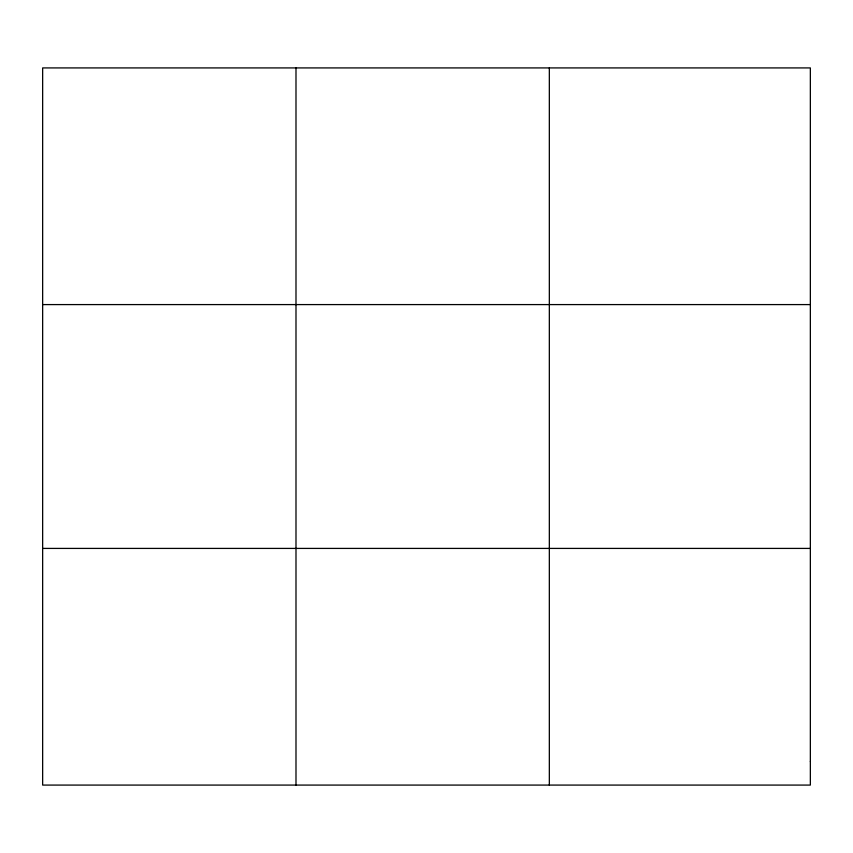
<?xml version="1.0" encoding="UTF-8"?>
<svg xmlns="http://www.w3.org/2000/svg" width="853" height="853" viewBox="0 0 853 853"><rect width="100%" height="100%" fill="white"/><g stroke="black" fill="none" stroke-linecap="round" stroke-linejoin="round"><path stroke-width="1.28" d="M295.991 785.08L295.991 67.92M549.332 785.08L549.332 67.92M42.65 304.585L810.35 304.585M42.65 548.415L810.35 548.415M810.35 761.42L810.35 785.08L42.65 785.08L42.65 67.92L810.35 67.92L810.35 761.42"/></g></svg>
